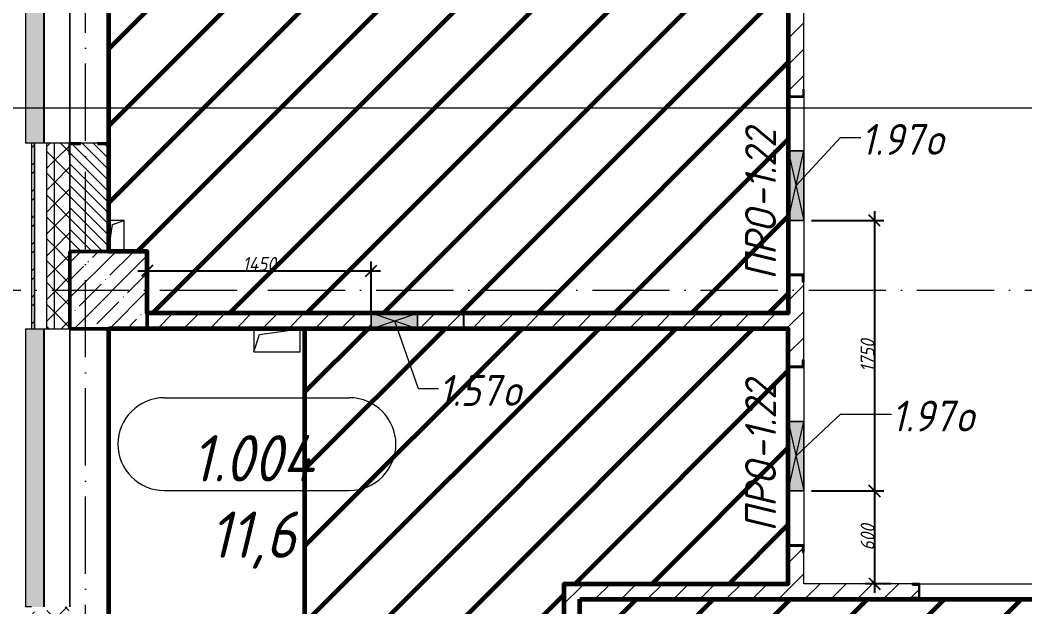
# Model space of a CAD drawing. Header units: millimetres. Extents: x -606178 to 312196, y -19338 to 632709.
# Drawn here: x -428604 to -422099, y 531775 to 535572 of the extents above; entities that cross this region are included whole.
import ezdxf

# ---------------------------------------------------------------- set-up
doc = ezdxf.new("R2010")
doc.units = ezdxf.units.MM
doc.linetypes.add('50_200_ШТРИХ_1Т_ш5_п1_п1_', pattern=[700, 500, -100, 0, -100])
for name, color, linetype, lineweight in [('6.4.1) Окр пт с инж. ПТ2.16', 3, 'Continuous', 60), ('6.4.2) Окр пт с инж. ПТ2.1', 22, 'Continuous', 60), ('A-____-____-DIMS', 7, 'Continuous', 9), ('A-DETL-GENF-OTLN', 7, 'Continuous', 9), ('A-GENM-____-IDEN', 7, 'Continuous', 9), ('A-GENM-____-MCUT', 7, 'Continuous', 25), ('A-GENM-____-OTLN', 7, 'Continuous', 9), ('A-GENM-____-OTLN-1', 7, 'Continuous', 25), ('A-GLAZ-____-IDEN', 7, 'Continuous', 9), ('A-GLAZ-____-OTLN', 7, 'Continuous', 9), ('A-WALL-____-MCUT', 7, 'Continuous', 13), ('A-WALL-____-MCUT-1', 7, 'Continuous', 9), ('A-WALL-____-OTLN', 7, 'Continuous', 9), ('A-WALL-____-PATT-1', 7, 'Continuous', 9), ('A-WALL-FNSH-MCUT-1', 7, 'Continuous', 9), ('I-WALL-____-OTLN', 7, 'Continuous', 9), ('S-COLS-____-MCUT', 7, 'Continuous', 50), ('S-COLS-____-OTLN', 7, 'Continuous', 9), ('S-GRID-____-OTLN-1', 7, '50_200_ШТРИХ_1Т_ш5_п1_п1_', 9)]:
    doc.layers.add(name, color=color, linetype=linetype, lineweight=lineweight)
for name, color, linetype, lineweight, true_color in [('A-AREA-IDEN-1', 7, 'Continuous', 9, 0x000000), ('A-GLAZ-____-OTLN-1', 7, 'Continuous', 9, 0xc0c0c0), ('G-____-____-SYMB-1', 9, 'Continuous', 9, 0x808080)]:
    doc.layers.add(name, color=color, linetype=linetype, lineweight=lineweight, true_color=true_color)
doc.styles.add('ISOCPEUR_I', font='isocpeui.ttf', dxfattribs={"width": 0.9, "height": 2.5})
doc.styles.add('ISOCPEUR_I_11', font='isocpeui.ttf', dxfattribs={"width": 0.9, "height": 200})
doc.styles.add('ISOCPEUR_I_7', font='isocpeui.ttf', dxfattribs={"width": 0.9, "height": 90})
doc.dimstyles.new('ISO-1_8_0_9К_СРЕДНИЙ_Кладочные_2', dxfattribs={"dimscale": 304.8, "dimtxt": 89.638306, "dimasz": 0.246063, "dimexe": 0.19685, "dimexo": 0, "dimgap": 0, "dimtad": 1, "dimdec": 3, "dimrnd": 0.001, "dimdsep": 46, "dimtxsty": 'ISOCPEUR_I_7', "dimblk1": 'OBLIQUE', "dimblk2": 'OBLIQUE', "dimsah": 1, "dimcen": 0.09, "dimdle": 0.19685, "dimazin": 0, "dimtfac": 1, "dimtdec": 4, "dimtix": 1, "dimtmove": 1, "dimatfit": 3, "dimfxl": 1, "dimtvp": 1, "dimtolj": 1, "dimtzin": 0, "dimarcsym": 2})
pattern_1 = [(45, (-425830.77, 451794.26), (-84.85281, 84.85281), [])]
pattern_2 = [(45, (-425830.77, 451794.26), (-70.71068, 70.71068), []), (135, (-425830.77, 451794.26), (-70.71068, -70.71068), [])]

# ---------------------------------------------------------------- blocks, each defined once
blk = doc.blocks.new('BSC_Колонна _Прямоугольная - 500х500-V57-АР1_План отверстий 1 этажа в осях 1-64_Ю-ЯЯ')
at = {"layer": 'S-COLS-____-OTLN'}
h = blk.add_hatch(dxfattribs=at)
h.set_pattern_fill('FP_64', color=256, style=0, pattern_type=2)
h.set_pattern_definition([(45, (2200, -82031.04), (-114.04925, 114.04925), []), (45, (2314.05, -82031.04), (-114.04925, 114.04925), [201.613, -40.323, 3.353, -36.97])])
h.paths.add_polyline_path([(-250, -250), (250, -250), (250, 250), (-250, 250)], flags=0)
at = {"layer": 'S-COLS-____-MCUT'}
for p, q in [((250, 250), (-250, 250)), ((-250, 250), (-250, -250)), ((250, -250), (250, 250)), ((-250, -250), (250, -250))]:
    blk.add_line(p, q, dxfattribs=at)
blk = doc.blocks.new('Фахверк_СКБ_Уголок - 250_2700-27497298-АР1_План отверстий 1 этажа в осях 1-64_Ю-ЯЯ')
at = {"layer": 'A-GENM-____-MCUT'}
for p, q in [((200, 181), (125, 181)), ((125, 181), (125, 106)), ((131, 106), (131, 175)), ((131, 175), (200, 175)), ((200, 175), (200, 181)), ((125, 106), (131, 106)), ((131, -6), (125, -6)), ((125, -6), (125, -81)), ((131, -75), (131, -6)), ((125, -81), (200, -81)), ((200, -75), (131, -75)), ((200, -81), (200, -75))]:
    blk.add_line(p, q, dxfattribs=at)
blk = doc.blocks.new('154_Стойка_СКБ_Швеллер - СМ-2230_100-28215779-АР1_План отверстий 1 этажа в осях 1-64_Ю-ЯЯ')
at = {"layer": 'A-GENM-____-MCUT'}
for p, q in [((171, 50), (125, 50)), ((125, 50), (125, -50)), ((129.5, 42.4), (171, 42.4)), ((129.5, -42.4), (129.5, 42.4)), ((171, 42.4), (171, 50)), ((125, -50), (171, -50)), ((171, -42.4), (129.5, -42.4)), ((171, -50), (171, -42.4))]:
    blk.add_line(p, q, dxfattribs=at)
blk = doc.blocks.new('154_Фахверк_СКБ_Швеллер - Тип_100_4010-27736299-АР1_План отверстий 1 этажа в осях 1-64_Ю-ЯЯ')
at = {"layer": 'A-GENM-____-MCUT'}
for p, q in [((175, 50), (125, 50)), ((125, 50), (125, -50)), ((128, 47), (175, 47)), ((128, -47), (128, 47)), ((175, 47), (175, 50)), ((125, -50), (175, -50)), ((175, -47), (128, -47)), ((175, -50), (175, -47))]:
    blk.add_line(p, q, dxfattribs=at)
blk = doc.blocks.new('AR_Отверстие прямоугольное _в плите_ - AR_Отверстие прямоугольное _в плите_-30459777-АР1_План отверстий 1 этажа в осях 1-64_Ю-ЯЯ')
at = {"layer": 'A-GENM-____-OTLN'}
for p, q in [((150, 75), (-150, 75)), ((-150, 75), (-150, -75)), ((-112.5, 37.5), (150, 75)), ((150, -75), (150, 75)), ((-150, -75), (-112.5, 37.5)), ((-150, -75), (150, -75))]:
    blk.add_line(p, q, dxfattribs=at)
blk = doc.blocks.new('AR_Отверстие прямоугольное _в плите_ - AR_Отверстие прямоугольное _в плите_-V230-АР1_План отверстий 1 этажа в осях 1-64_Ю-ЯЯ')
at = {"layer": 'A-GENM-____-OTLN'}
for p, q in [((50, 100), (-50, 100)), ((-50, -100), (-25, 75)), ((-25, 75), (50, 100)), ((50, -100), (50, 100))]:
    blk.add_line(p, q, dxfattribs=at)
blk = doc.blocks.new('Отлив_СКБ - Отлив витража_120_НВФ-31885689-АР1_План отверстий 1 этажа в осях 1-64_Ю-ЯЯ')
at = {"layer": 'A-GLAZ-____-OTLN-1'}
for points in [[(1800, 2), (1800, 120), (0, 120), (0, 2), (749.6, 2)], [(1800, 0), (1800, 2), (0, 2), (0, 0), (749.6, 0)]]:
    blk.add_hatch(color=256, dxfattribs=at).paths.add_polyline_path(points, flags=0)
at = {"layer": 'A-GLAZ-____-OTLN'}
for p, q in [((0, 83), (0, 120)), ((1800, 120), (0, 120)), ((1800, 120), (1800, 83)), ((0, 2), (1800, 2)), ((1800, 0), (0, 0))]:
    blk.add_line(p, q, dxfattribs=at)
blk = doc.blocks.new('AR_Отверстие прямоугольное _в стене_ - AR_Отверстие прямоугольное _в стене__ОВ-36649808-АР1_План отверстий 1 этажа в осях 1-64_Ю-ЯЯ')
at = {"layer": 'A-GLAZ-____-OTLN'}
blk.add_hatch(color=256, dxfattribs=at).paths.add_polyline_path([(-225, -50), (225, -50), (225, 50), (-225, 50)], flags=0)
at = {"layer": 'A-DETL-GENF-OTLN'}
for p, q in [((-225, -50), (-225, 50)), ((-225, 50), (225, 50)), ((225, 50), (-225, -50)), ((-225, 50), (225, -50)), ((225, 50), (-225, 50)), ((-225, 50), (-225, -50)), ((225, 50), (225, -50)), ((225, -50), (225, 50)), ((225, -50), (-225, -50)), ((-225, -50), (225, -50))]:
    blk.add_line(p, q, dxfattribs=at)
blk = doc.blocks.new('AR_Отверстие прямоугольное _в стене__БезПР - AR_Отверстие прямоугольное _в стене__БезПР-36430205-АР1_План отверстий 1 этажа в осях 1-64_Ю-ЯЯ')
at = {"layer": 'A-GLAZ-____-OTLN'}
blk.add_hatch(color=256, dxfattribs=at).paths.add_polyline_path([(150, 50), (-150, 50), (-150, -50), (150, -50)], flags=0)
at = {"layer": 'A-DETL-GENF-OTLN'}
for p, q in [((-150, -50), (-150, 50)), ((-150, 50), (150, 50)), ((150, 50), (-150, -50)), ((-150, 50), (150, -50)), ((150, 50), (-150, 50)), ((-150, 50), (-150, -50)), ((150, 50), (150, -50)), ((150, -50), (150, 50)), ((150, -50), (-150, -50)), ((-150, -50), (150, -50))]:
    blk.add_line(p, q, dxfattribs=at)
blk = doc.blocks.new('_Oblique')
at = {"color": 0, "linetype": 'ByBlock', "lineweight": -2}
blk.add_line((-0.5, -0.5), (0.5, 0.5), dxfattribs=at)
blk = doc.blocks.new('*D4493')
at = {"layer": 'A-____-____-DIMS', "color": 0, "lineweight": -2, "transparency": 16777216}
for p, q in [((-423072.3, 534335.3), (-423072.3, 532465.3)), ((-423480.8, 534275.3), (-423012.3, 534275.3)), ((-423480.8, 532525.3), (-423012.3, 532525.3))]:
    blk.add_line(p, q, dxfattribs=at)
at = {"layer": 'Defpoints', "color": 0, "transparency": 16777216}
for p in [(-423480.8, 534275.3), (-423480.8, 532525.3), (-423072.3, 532525.3)]:
    blk.add_point(p, dxfattribs=at)
at = {"layer": 'A-____-____-DIMS', "color": 0, "lineweight": -2, "transparency": 16777216, "xscale": 75, "yscale": 75, "zscale": 75}
for p, rotation in [((-423072.3, 534275.3), 90), ((-423072.3, 532525.3), 270)]:
    blk.add_blockref('_Oblique', p, dxfattribs=dict(at, rotation=rotation))
at = {"layer": 'A-____-____-DIMS', "color": 0, "transparency": 16777216, "insert": (-423117.9, 533400.3), "char_height": 90, "width": 504.733, "attachment_point": 5, "rotation": 90, "style": 'ISOCPEUR_I_7'}
blk.add_mtext('\\A1;1750', dxfattribs=at)
blk = doc.blocks.new('*D4494')
at = {"layer": 'A-____-____-DIMS', "color": 0, "lineweight": -2, "transparency": 16777216}
for p, q in [((-423072.3, 532585.3), (-423072.3, 531865.3)), ((-423480.8, 532525.3), (-423012.3, 532525.3)), ((-422966.2, 531925.3), (-423132.3, 531925.3))]:
    blk.add_line(p, q, dxfattribs=at)
at = {"layer": 'Defpoints', "color": 0, "transparency": 16777216}
for p in [(-423480.8, 532525.3), (-423072.3, 531925.3), (-422966.2, 531925.3)]:
    blk.add_point(p, dxfattribs=at)
at = {"layer": 'A-____-____-DIMS', "color": 0, "lineweight": -2, "transparency": 16777216, "xscale": 75, "yscale": 75, "zscale": 75}
for p, rotation in [((-423072.3, 532525.3), 90), ((-423072.3, 531925.3), 270)]:
    blk.add_blockref('_Oblique', p, dxfattribs=dict(at, rotation=rotation))
at = {"layer": 'A-____-____-DIMS', "color": 0, "transparency": 16777216, "insert": (-423117.3, 532225.3), "char_height": 90, "width": 409.578, "attachment_point": 5, "rotation": 90, "style": 'ISOCPEUR_I_7'}
blk.add_mtext('\\A1;600', dxfattribs=at)
blk = doc.blocks.new('*D4497')
at = {"layer": 'A-____-____-DIMS', "color": 0, "lineweight": -2, "transparency": 16777216}
for p, q in [((-427780.8, 533675.3), (-427780.8, 534009.5)), ((-426330.8, 533675.3), (-426330.8, 534009.5)), ((-427840.8, 533949.5), (-426270.8, 533949.5))]:
    blk.add_line(p, q, dxfattribs=at)
at = {"layer": 'Defpoints', "color": 0, "transparency": 16777216}
for p in [(-426330.8, 533949.5), (-427780.8, 533675.3), (-426330.8, 533675.3)]:
    blk.add_point(p, dxfattribs=at)
at = {"layer": 'A-____-____-DIMS', "color": 0, "lineweight": -2, "transparency": 16777216, "xscale": 75, "yscale": 75, "zscale": 75, "rotation": 180}
blk.add_blockref('_Oblique', (-427780.8, 533949.5), dxfattribs=at)
at = {"layer": 'A-____-____-DIMS', "color": 0, "lineweight": -2, "transparency": 16777216, "xscale": 75, "yscale": 75, "zscale": 75}
blk.add_blockref('_Oblique', (-426330.8, 533949.5), dxfattribs=at)
at = {"layer": 'A-____-____-DIMS', "color": 0, "transparency": 16777216, "insert": (-427055.8, 533994.5), "char_height": 90, "width": 521.281, "attachment_point": 5, "style": 'ISOCPEUR_I_7'}
blk.add_mtext('\\A1;1450', dxfattribs=at)
blk = doc.blocks.new('AAR_СКБ_Марка_помещения_1_5 ммп - Номер _ Площадь-27962135-АИ_План этажа_Стены_1')
at = {"layer": 'A-AREA-IDEN-1'}
for p, q in [((-2.987, 3), (3.013, 3)), ((-2.987, 0), (3.013, 0))]:
    blk.add_line(p, q, dxfattribs=at)
for centre, start, end in [((-2.987, 1.5), 90, 270), ((3.013, 1.5), 270, 90)]:
    blk.add_arc(centre, 1.5, start, end, dxfattribs=at)

msp = doc.modelspace()

# ---------------------------------------------------------------- hatches: boundary and pattern name
at = {"layer": '6.4.1) Окр пт с инж. ПТ2.16'}
h = msp.add_hatch(dxfattribs=at)
h.set_pattern_fill('ANSI31', color=256, scale=111)
h.paths.add_polyline_path([(-421330.7712, 531825.3011), (-424980.7712, 531825.3011), (-424980.7712, 528975.3011), (-423780.7712, 528975.3011), (-423780.7712, 529976.7902), (-422242.3254, 529976.7902), (-422242.3254, 528625.3011), (-421330.7712, 528625.3011)])
at = {"layer": '6.4.2) Окр пт с инж. ПТ2.1'}
h = msp.add_hatch(dxfattribs=at)
h.set_pattern_fill('ANSI31', color=256, scale=111)
h.paths.add_polyline_path([(-423630.7712, 537225.3011), (-427780.7712, 537225.3011), (-427780.7712, 536975.3011), (-427780.7712, 536950.3011), (-428030.7712, 536950.3011), (-428030.7712, 536650.3011), (-428024.7712, 536650.3011), (-428024.7712, 536575.3011), (-428029.0912, 534775.3011), (-428024.7712, 534775.3011), (-428024.7712, 534700.3011), (-428030.7712, 534075.3011), (-427780.7712, 534075.3011), (-427780.7712, 533675.3011), (-423630.7712, 533675.3011)])
h = msp.add_hatch(dxfattribs=at)
h.set_pattern_fill('ANSI31', color=256, scale=111)
h.paths.add_polyline_path([(-423630.7712, 533575.3011), (-426759.6598, 533575.3011), (-426759.6598, 529803.5643), (-425080.7712, 529803.5643), (-425080.7712, 531925.3011), (-423630.7712, 531925.3011)])
at = {"layer": 'A-WALL-____-PATT-1'}
h = msp.add_hatch(dxfattribs=at)
h.set_pattern_fill('FP_3', color=256, style=0, pattern_type=2)
h.set_pattern_definition([(45, (-425830.77, 451794.26), (-85.53659, 85.53659), []), (45, (-425773.75, 451794.26), (-85.53659, 85.53659), [])])
h.paths.add_polyline_path([(-428530.7712, 524575.3011), (-428510.7712, 524575.3011), (-428510.7712, 525775.3011), (-428530.7712, 525775.3011), (-428530.7712, 525162.9682)], flags=0)
h.paths.add_polyline_path([(-428510.7712, 527575.3011), (-428510.7712, 528775.3011), (-428530.7712, 528775.3011), (-428530.7712, 527575.3011)], flags=0)
h.paths.add_polyline_path([(-428510.7712, 530575.3011), (-428510.7712, 531775.3011), (-428530.7712, 531775.3011), (-428530.7712, 530575.3011)], flags=0)
h.paths.add_polyline_path([(-428530.7712, 533575.3011), (-428510.7712, 533575.3011), (-428510.7712, 534775.3011), (-428530.7712, 534775.3011)], flags=0)
h.paths.add_polyline_path([(-428530.7712, 536575.3011), (-428510.7712, 536575.3011), (-428510.7712, 537725.3011), (-428530.7712, 537725.3011)], flags=0)
h = msp.add_hatch(dxfattribs=at)
h.set_pattern_fill('FP_1', color=256, style=0, pattern_type=2)
h.set_pattern_definition(pattern_2)
h.paths.add_polyline_path([(-428380.7712, 524825.3011), (-428380.7712, 525775.3011), (-428430.7712, 525775.3011), (-428430.7712, 524825.3011)], flags=0)
h.paths.add_polyline_path([(-428380.7712, 527575.3011), (-428380.7712, 528775.3011), (-428430.7712, 528775.3011), (-428430.7712, 527575.3011)], flags=0)
h.paths.add_polyline_path([(-428430.7712, 530575.3011), (-428380.7712, 530575.3011), (-428380.7712, 531775.3011), (-428430.7712, 531775.3011), (-428430.7712, 531620.9086)], flags=0)
h.paths.add_polyline_path([(-428380.7712, 533575.3011), (-428380.7712, 534775.3011), (-428430.7712, 534775.3011), (-428430.7712, 533575.3011)], flags=0)
h.paths.add_polyline_path([(-428430.7712, 536575.3011), (-428380.7712, 536575.3011), (-428380.7712, 537625.3011), (-428430.7712, 537625.3011), (-428430.7712, 537271.6065)], flags=0)
h = msp.add_hatch(dxfattribs=at)
h.set_pattern_fill('FP_1', color=256, style=0, pattern_type=2)
h.set_pattern_definition(pattern_2)
h.paths.add_polyline_path([(-428280.7712, 524825.3011), (-428280.7712, 525700.3011), (-428286.7712, 525700.3011), (-428286.7712, 525775.3011), (-428380.7712, 525775.3011), (-428380.7712, 524825.3011)], flags=0)
h.paths.add_polyline_path([(-428286.7712, 527575.3011), (-428286.7712, 527650.3011), (-428280.7712, 527650.3011), (-428280.7712, 528700.3011), (-428286.7712, 528700.3011), (-428286.7712, 528775.3011), (-428380.7712, 528775.3011), (-428380.7712, 527575.3011)], flags=0)
h.paths.add_polyline_path([(-428380.7712, 530575.3011), (-428286.7712, 530575.3011), (-428286.7712, 530650.3011), (-428280.7712, 530650.3011), (-428280.7712, 531700.3011), (-428286.7712, 531700.3011), (-428286.7712, 531775.3011), (-428380.7712, 531775.3011), (-428380.7712, 530581.3011)], flags=0)
h.paths.add_polyline_path([(-428280.7712, 533575.3011), (-428280.7712, 534700.3011), (-428286.7712, 534700.3011), (-428286.7712, 534775.3011), (-428380.7712, 534775.3011), (-428380.7712, 533575.3011)], flags=0)
h.paths.add_polyline_path([(-428286.7712, 536575.3011), (-428286.7712, 536650.3011), (-428280.7712, 536650.3011), (-428280.7712, 537575.3011), (-428380.7712, 537575.3011), (-428380.7712, 536575.3011)], flags=0)
h = msp.add_hatch(dxfattribs=at)
h.set_pattern_fill('FP_6', color=256, style=0, pattern_type=2)
h.set_pattern_definition([(135, (-425830.77, 451794.26), (-35.35534, -35.35534), [])])
h.paths.add_polyline_path([(-428030.8952, 534075.3011), (-428030.7712, 534075.3011), (-428030.7712, 534769.3011), (-428099.7712, 534769.3011), (-428099.7712, 534775.3011), (-428211.7712, 534775.3011), (-428211.7712, 534769.3011), (-428280.7712, 534769.3011), (-428280.7712, 534075.3011)], flags=0)
h.paths.add_polyline_path([(-428099.7712, 536575.3011), (-428099.7712, 536581.3011), (-428030.7712, 536581.3011), (-428030.7712, 536975.3011), (-428280.7712, 536975.3011), (-428280.7712, 536581.3011), (-428211.7712, 536581.3011), (-428211.7712, 536575.3011)], flags=0)
h = msp.add_hatch(dxfattribs=at)
h.set_pattern_fill('FP_4', color=256, style=0, pattern_type=2)
h.set_pattern_definition(pattern_1)
h.paths.add_polyline_path([(-423630.7712, 531925.3011), (-423530.7712, 531925.3011), (-423530.7712, 532129.3011), (-423538.3712, 532129.3011), (-423538.3712, 532170.8011), (-423623.1712, 532170.8011), (-423623.1712, 532129.3011), (-423630.7712, 532129.3011)], flags=0)
h.paths.add_polyline_path([(-423623.1712, 533329.8011), (-423538.3712, 533329.8011), (-423538.3712, 533371.3011), (-423530.7712, 533371.3011), (-423530.7712, 533879.3011), (-423538.3712, 533879.3011), (-423538.3712, 533920.8011), (-423623.1712, 533920.8011), (-423623.1712, 533879.3011), (-423630.7712, 533879.3011), (-423630.7712, 533371.3011), (-423623.1712, 533371.3011)], flags=0)
h.paths.add_polyline_path([(-423627.7712, 535078.3011), (-423533.7712, 535078.3011), (-423533.549, 535125.3011), (-423530.7712, 535125.3011), (-423530.7712, 536875.3011), (-423630.7712, 536875.3011), (-423630.7712, 535125.3011), (-423627.7712, 535125.3011)], flags=0)
h = msp.add_hatch(dxfattribs=at)
h.set_pattern_fill('FP_4', color=256, style=0, pattern_type=2)
h.set_pattern_definition(pattern_1)
h.paths.add_polyline_path([(-423630.7712, 533575.3011), (-423630.7712, 533675.3011), (-425730.7712, 533675.3011), (-425730.7712, 533575.3011), (-424078.6793, 533575.3011)], flags=0)
h.paths.add_polyline_path([(-425846.1799, 533575.3011), (-425780.7712, 533575.3011), (-425780.7712, 533578.3011), (-425733.7712, 533578.3011), (-425733.7712, 533672.3011), (-425780.7712, 533672.3011), (-425780.7712, 533675.3011), (-426030.7712, 533675.3011), (-426030.7712, 533575.3011)], flags=0)
h.paths.add_polyline_path([(-426330.7712, 533575.3011), (-426330.7712, 533675.3011), (-427780.7712, 533675.3011), (-427780.7712, 533575.3011), (-427613.6806, 533575.3011)], flags=0)
h = msp.add_hatch(dxfattribs=at)
h.set_pattern_fill('FP_4', color=256, style=0, pattern_type=2)
h.set_pattern_definition(pattern_1)
h.paths.add_polyline_path([(-425080.7712, 528625.3011), (-424980.7712, 528625.3011), (-424980.7712, 531925.3011), (-425080.7712, 531925.3011), (-425080.7712, 531620.9086)], flags=0)
h = msp.add_hatch(dxfattribs=at)
h.set_pattern_fill('FP_4', color=256, style=0, pattern_type=2)
h.set_pattern_definition(pattern_1)
h.paths.add_polyline_path([(-421330.7712, 531825.3011), (-421330.7712, 531925.3011), (-421584.7712, 531925.3011), (-421584.7712, 531917.7011), (-421626.2712, 531917.7011), (-421626.2712, 531832.9011), (-421584.7712, 531832.9011), (-421584.7712, 531825.3011)], flags=0)
h.paths.add_polyline_path([(-422826.7712, 531825.3011), (-422826.7712, 531832.9011), (-422785.2712, 531832.9011), (-422785.2712, 531917.7011), (-422826.7712, 531917.7011), (-422826.7712, 531925.3011), (-424980.7712, 531925.3011), (-424980.7712, 531825.3011), (-424078.6793, 531825.3011)], flags=0)

# ---------------------------------------------------------------- linework, layer by layer
at = {"layer": '6.4.1) Окр пт с инж. ПТ2.16'}
for points in [[(-428030.7712, 536950.3011), (-427780.7712, 536950.3011), (-427780.7712, 537225.3011), (-423630.7712, 537225.3011), (-423630.7712, 533675.3011), (-427780.7712, 533675.3011), (-427780.7712, 534075.3011), (-428030.7712, 534075.3011)], [(-428030.7712, 536950.3011), (-428030.7712, 534075.3011)], [(-428030.7712, 528625.3011), (-425080.7712, 528625.3011), (-425080.7712, 531925.3011), (-423630.7712, 531925.3011), (-423630.7712, 533575.3011), (-428030.7712, 533575.3011)], [(-428030.7712, 533575.3011), (-428030.7712, 528625.3011)]]:
    msp.add_lwpolyline(points, dxfattribs=at)
msp.add_lwpolyline([(-424980.7712, 531825.3011), (-421330.7712, 531825.3011), (-421330.7712, 528625.3011), (-424980.7712, 528625.3011)], close=True, dxfattribs=at)
at = {"layer": '6.4.2) Окр пт с инж. ПТ2.1'}
msp.add_lwpolyline([(-425080.7712, 529803.5643), (-426759.6598, 529803.5643), (-426759.6598, 533575.3011)], dxfattribs=at)
at = {"layer": 'A-GLAZ-____-IDEN'}
for p, q in [((-423580.7712, 534500.3011), (-423292.3486, 534811.9651)), ((-423292.3486, 534811.9651), (-423160.3282, 534811.9651)), ((-426180.7712, 533625.3011), (-426027.0948, 533188.0669)), ((-426027.0948, 533188.0669), (-425895.9828, 533188.0669)), ((-423580.7712, 532750.3011), (-423292.3486, 533022.4983)), ((-423292.3486, 533022.4983), (-422962.6915, 533022.4983))]:
    msp.add_line(p, q, dxfattribs=at)
at = {"layer": 'A-WALL-____-MCUT'}
for p, q in [((-428286.7712, 534775.3011), (-428510.7712, 534775.3011)), ((-428510.7712, 534775.3011), (-428510.7712, 533575.3011)), ((-428510.7712, 533575.3011), (-428510.7712, 534775.3011)), ((-428099.7712, 534775.3011), (-428211.7712, 534775.3011)), ((-428030.7712, 534075.3011), (-428030.7712, 534700.3011)), ((-428510.7712, 533575.3011), (-428280.7712, 533575.3011))]:
    msp.add_line(p, q, dxfattribs=at)
at = {"layer": 'A-WALL-____-MCUT-1'}
for p, q in [((-428430.7712, 533575.3011), (-428430.7712, 534775.3011)), ((-428380.7712, 533575.3011), (-428380.7712, 534775.3011)), ((-428280.7712, 534700.3011), (-428280.7712, 534075.3011)), ((-428280.7712, 534075.3011), (-428280.7712, 534700.3011))]:
    msp.add_line(p, q, dxfattribs=at)
at = {"layer": 'A-WALL-____-OTLN'}
for p, q in [((-428280.7712, 534775.3011), (-428280.7712, 536575.3011)), ((-428280.7712, 536575.3011), (-428280.7712, 534775.3011)), ((-428030.7712, 536575.3011), (-428030.7712, 534775.3011)), ((-428280.7712, 531775.3011), (-428280.7712, 533575.3011)), ((-428280.7712, 533575.3011), (-428280.7712, 531775.3011)), ((-428030.7712, 533575.3011), (-428030.7712, 531775.3011))]:
    msp.add_line(p, q, dxfattribs=at)
at = {"layer": 'A-WALL-FNSH-MCUT-1'}
for p, q in [((-423630.7712, 537225.3011), (-423630.7712, 535125.3011)), ((-423530.7712, 535125.3011), (-423530.7712, 536875.3011)), ((-428530.7712, 534775.3011), (-428530.7712, 533575.3011)), ((-428510.7712, 534775.3011), (-428530.7712, 534775.3011)), ((-423630.7712, 533879.3011), (-423630.7712, 533675.3011)), ((-423530.7712, 533371.3011), (-423530.7712, 533879.3011)), ((-426330.7712, 533675.3011), (-427780.7712, 533675.3011)), ((-425780.7712, 533675.3011), (-426030.7712, 533675.3011)), ((-423630.7712, 533675.3011), (-425730.7712, 533675.3011)), ((-428530.7712, 533575.3011), (-428510.7712, 533575.3011)), ((-427780.7712, 533575.3011), (-426330.7712, 533575.3011)), ((-426030.7712, 533575.3011), (-425780.7712, 533575.3011)), ((-425730.7712, 533575.3011), (-423630.7712, 533575.3011)), ((-423630.7712, 533575.3011), (-423630.7712, 533371.3011)), ((-423630.7712, 532129.3011), (-423630.7712, 531925.3011)), ((-423530.7712, 531925.3011), (-423530.7712, 532129.3011)), ((-423630.7712, 531925.3011), (-425080.7712, 531925.3011)), ((-425080.7712, 531925.3011), (-425080.7712, 528625.3011)), ((-422826.7712, 531925.3011), (-423530.7712, 531925.3011)), ((-424980.7712, 531825.3011), (-422826.7712, 531825.3011)), ((-424980.7712, 528975.3011), (-424980.7712, 531825.3011))]:
    msp.add_line(p, q, dxfattribs=at)
at = {"layer": 'G-____-____-SYMB-1'}
msp.add_line((-430745.3734, 535003.3117), (-321318.4174, 535003.3117), dxfattribs=at)
at = {"layer": 'I-WALL-____-OTLN'}
for p, q in [((-423630.7712, 534725.3011), (-423630.7712, 535075.3011)), ((-423530.7712, 535075.3011), (-423530.7712, 534725.3011)), ((-423630.7712, 533925.3011), (-423630.7712, 534275.3011)), ((-423530.7712, 534275.3011), (-423530.7712, 533925.3011)), ((-423630.7712, 532975.3011), (-423630.7712, 533325.3011)), ((-423530.7712, 533325.3011), (-423530.7712, 532975.3011)), ((-423630.7712, 532175.3011), (-423630.7712, 532525.3011)), ((-423530.7712, 532525.3011), (-423530.7712, 532175.3011)), ((-422780.7712, 531925.3011), (-421630.7712, 531925.3011)), ((-421630.7712, 531825.3011), (-422780.7712, 531825.3011))]:
    msp.add_line(p, q, dxfattribs=at)
at = {"layer": 'S-GRID-____-OTLN-1'}
for p, q in [((-428180.7712, 504685.847), (-428180.7712, 542687.1106)), ((-430499.5414, 533825.3011), (-321756.3646, 533825.3011))]:
    msp.add_line(p, q, dxfattribs=at)

# ---------------------------------------------------------------- block references
at = {"layer": 'A-AREA-IDEN-1', "xscale": 199.9999999999999, "yscale": 199.9999999999999, "zscale": 199.9999999999999}
msp.add_blockref('AAR_СКБ_Марка_помещения_1_5 ммп - Номер _ Площадь-27962135-АИ_План этажа_Стены_1', (-427073.3351, 532528.3279), dxfattribs=at)
at = {"layer": 'A-GENM-____-OTLN'}
for name, p in [('AR_Отверстие прямоугольное _в плите_ - AR_Отверстие прямоугольное _в плите_-V230-АР1_План отверстий 1 этажа в осях 1-64_Ю-ЯЯ', (-427980.7712, 534175.3011)), ('AR_Отверстие прямоугольное _в плите_ - AR_Отверстие прямоугольное _в плите_-30459777-АР1_План отверстий 1 этажа в осях 1-64_Ю-ЯЯ', (-426940.7712, 533499.9536))]:
    msp.add_blockref(name, p, dxfattribs=at)
at = {"layer": 'A-GENM-____-OTLN-1'}
for name, p, rotation in [('154_Фахверк_СКБ_Швеллер - Тип_100_4010-27736299-АР1_План отверстий 1 этажа в осях 1-64_Ю-ЯЯ', (-423580.7712, 534950.3011), 89.99999999999991), ('Фахверк_СКБ_Уголок - 250_2700-27497298-АР1_План отверстий 1 этажа в осях 1-64_Ю-ЯЯ', (-428205.7712, 534900.3011), 269.9999999999999), ('154_Стойка_СКБ_Швеллер - СМ-2230_100-28215779-АР1_План отверстий 1 этажа в осях 1-64_Ю-ЯЯ', (-423580.7712, 534050.3011), 269.9999999999999), ('154_Фахверк_СКБ_Швеллер - Тип_100_4010-27736299-АР1_План отверстий 1 этажа в осях 1-64_Ю-ЯЯ', (-425605.7712, 533625.3011), 180), ('154_Стойка_СКБ_Швеллер - СМ-2230_100-28215779-АР1_План отверстий 1 этажа в осях 1-64_Ю-ЯЯ', (-423580.7712, 533200.3011), 89.99999999999991), ('154_Стойка_СКБ_Швеллер - СМ-2230_100-28215779-АР1_План отверстий 1 этажа в осях 1-64_Ю-ЯЯ', (-423580.7712, 532300.3011), 269.9999999999999), ('154_Стойка_СКБ_Швеллер - СМ-2230_100-28215779-АР1_План отверстий 1 этажа в осях 1-64_Ю-ЯЯ', (-422655.7712, 531875.3011), 180)]:
    msp.add_blockref(name, p, dxfattribs=dict(at, rotation=rotation))
at = {"layer": 'A-GLAZ-____-OTLN'}
for name, p, rotation in [('Отлив_СКБ - Отлив витража_120_НВФ-31885689-АР1_План отверстий 1 этажа в осях 1-64_Ю-ЯЯ', (-428447.7712, 534775.3011), 90), ('AR_Отверстие прямоугольное _в стене_ - AR_Отверстие прямоугольное _в стене__ОВ-36649808-АР1_План отверстий 1 этажа в осях 1-64_Ю-ЯЯ', (-423580.7712, 534500.3011), 89.99999999999991), ('AR_Отверстие прямоугольное _в стене__БезПР - AR_Отверстие прямоугольное _в стене__БезПР-36430205-АР1_План отверстий 1 этажа в осях 1-64_Ю-ЯЯ', (-426180.7712, 533625.3011), 180), ('Отлив_СКБ - Отлив витража_120_НВФ-31885689-АР1_План отверстий 1 этажа в осях 1-64_Ю-ЯЯ', (-428447.7712, 531775.3011), 90), ('AR_Отверстие прямоугольное _в стене_ - AR_Отверстие прямоугольное _в стене__ОВ-36649808-АР1_План отверстий 1 этажа в осях 1-64_Ю-ЯЯ', (-423580.7712, 532750.3011), 89.99999999999991)]:
    msp.add_blockref(name, p, dxfattribs=dict(at, rotation=rotation))
at = {"layer": 'S-COLS-____-OTLN'}
msp.add_blockref('BSC_Колонна _Прямоугольная - 500х500-V57-АР1_План отверстий 1 этажа в осях 1-64_Ю-ЯЯ', (-428030.7712, 533825.3011), dxfattribs=at)

# ---------------------------------------------------------------- texts
at = {"layer": 'A-AREA-IDEN-1', "char_height": 300, "attachment_point": 8, "line_spacing_factor": 1.139951, "style": 'ISOCPEUR_I'}
for s, insert, width in [('\\pxqc,t8.46667,16.93333,25.4,33.86667,42.33333,50.8,59.26667,67.73333,76.2,84.66667,93.13333,101.6,110.06667,118.53333,127,135.46667,143.93333,152.4,160.86667,169.33333,177.8,186.26667,194.73333,203.2,211.66667,220.13333,228.6,237.06667,245.53333,254,262.46667,270.93333;{1.004}', (-427098.7642, 532586.6577), 940), ('\\pxqc,t8.46667,16.93333,25.4,33.86667,42.33333,50.8,59.26667,67.73333,76.2,84.66667,93.13333,101.6,110.06667,118.53333,127,135.46667,143.93333,152.4,160.86667,169.33333,177.8,186.26667,194.73333,203.2,211.66667,220.13333,228.6,237.06667,245.53333,254,262.46667,270.93333;{11,6}', (-427097.7642, 532022.7098), 648)]:
    msp.add_mtext(s, dxfattribs=dict(at, insert=insert, width=width))
at = {"layer": 'A-GENM-____-IDEN', "char_height": 200, "attachment_point": 1, "rotation": 90, "style": 'ISOCPEUR_I_11'}
for s, insert, width in [('-1.22', (-423909.9317, 534355.9267), 663.79725), ('ПРО', (-423909.9317, 533891.583), 562.784625), ('-1.22', (-423909.9317, 532725.9267), 663.79725), ('ПРО', (-423909.9317, 532261.583), 562.784625)]:
    msp.add_mtext(s, dxfattribs=dict(at, insert=insert, width=width))
at = {"layer": 'A-GLAZ-____-IDEN', "char_height": 200, "attachment_point": 1, "style": 'ISOCPEUR_I_11'}
for s, insert, width in [('1.97', (-423160.3282, 534899.5797), 505.063125), ('\\fISOCPEUR|b0|i1|c204|p34|;\\W.9;о', (-422743.6095, 534899.5797), 158.734125), ('1.57', (-425895.9828, 533275.6815), 505.063125), ('\\fISOCPEUR|b0|i1|c204|p34|;\\W.9;о', (-425479.2641, 533275.6815), 158.734125), ('1.97', (-422962.6915, 533110.1129), 505.063125), ('\\fISOCPEUR|b0|i1|c204|p34|;\\W.9;о', (-422545.9728, 533110.1129), 158.734125)]:
    msp.add_mtext(s, dxfattribs=dict(at, insert=insert, width=width))

# ---------------------------------------------------------------- dimensions: what is measured, and where the dimension line sits
at = {"layer": 'A-____-____-DIMS'}
for base, p1, p2, override, picture, middle in [((-423072.3133, 532525.3011), (-423480.7712, 534275.3011), (-423480.7712, 532525.3011), {"dimpost": '<>', "dimfxl": 1750}, '*D4493', (-423117.8928, 533400.3011)), ((-423072.3133, 531925.3011), (-423480.7712, 532525.3011), (-422966.2473, 531925.3011), {"dimpost": '<>', "dimfxl": 790.401717}, '*D4494', (-423117.3133, 532225.3011))]:
    dim = msp.add_linear_dim(base=base, p1=p1, p2=p2, angle=90, dimstyle='ISO-1_8_0_9К_СРЕДНИЙ_Кладочные_2', override=override, dxfattribs=at)
    dim.commit()
    dim.dimension.update_dxf_attribs({"geometry": picture, "text_midpoint": middle})
dim = msp.add_linear_dim(base=(-426330.7712, 533949.4923), p1=(-427780.7712, 533675.3011), p2=(-426330.7712, 533675.3011), dimstyle='ISO-1_8_0_9К_СРЕДНИЙ_Кладочные_2', override={"dimpost": '<>', "dimfxl": 1450}, dxfattribs=at)
dim.commit()
dim.dimension.update_dxf_attribs({"geometry": '*D4497', "text_midpoint": (-427055.7712, 533994.4923)})

doc.saveas('drawing.dxf')
